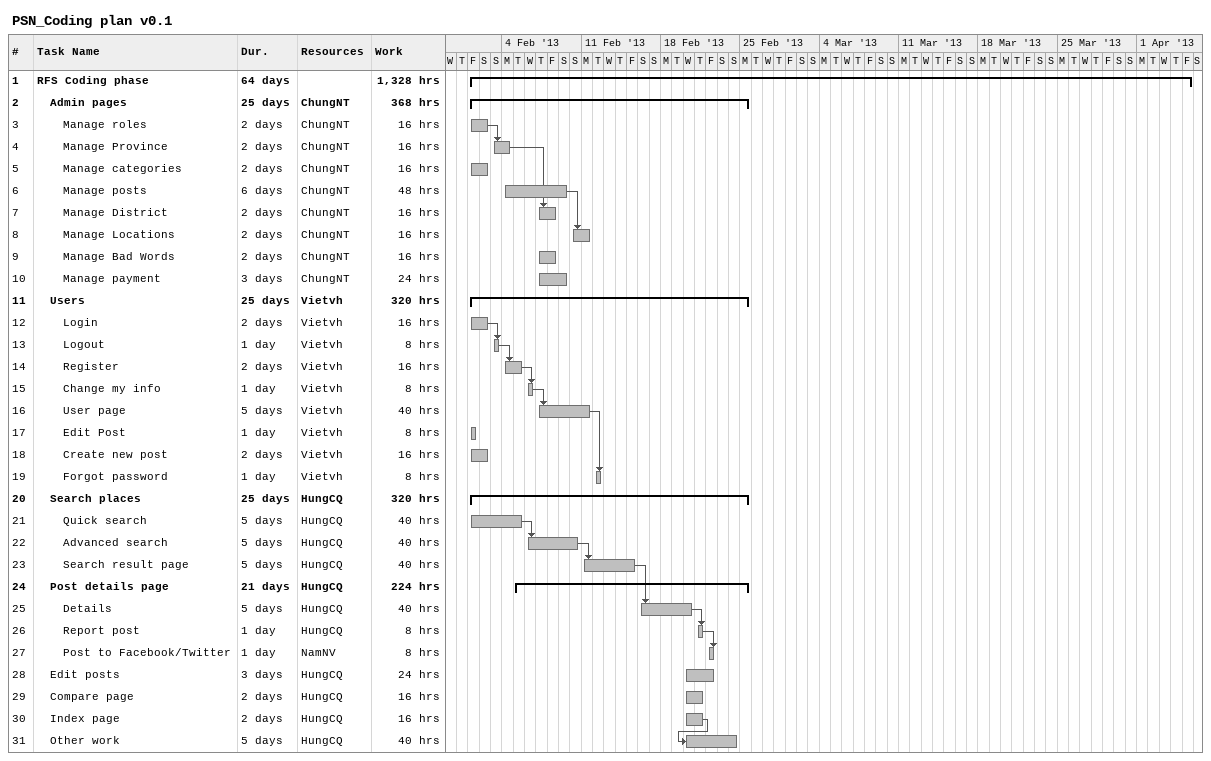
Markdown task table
PSN_Coding plan v0.1

| ID | Level | Task | Duration | Start | Finish | Predecessors | Resources | Work (h) |
|---|---|---|---|---|---|---|---|---|
| 1 | 1 | **RFS Coding phase** | 64d | 2013-02-01 | 2013-04-05 |  |  | 1328 |
| 2 | 2 | **Admin pages** | 25d | 2013-02-01 | 2013-02-25 |  | ChungNT | 368 |
| 3 | 3 | Manage roles | 2d | 2013-02-01 | 2013-02-02 |  | ChungNT | 16 |
| 4 | 3 | Manage Province | 2d | 2013-02-03 | 2013-02-04 | 3 | ChungNT | 16 |
| 5 | 3 | Manage categories | 2d | 2013-02-01 | 2013-02-02 |  | ChungNT | 16 |
| 6 | 3 | Manage posts | 6d | 2013-02-04 | 2013-02-09 |  | ChungNT | 48 |
| 7 | 3 | Manage District | 2d | 2013-02-07 | 2013-02-08 | 4 | ChungNT | 16 |
| 8 | 3 | Manage Locations | 2d | 2013-02-10 | 2013-02-11 | 6 | ChungNT | 16 |
| 9 | 3 | Manage Bad Words | 2d | 2013-02-07 | 2013-02-08 |  | ChungNT | 16 |
| 10 | 3 | Manage payment | 3d | 2013-02-07 | 2013-02-09 |  | ChungNT | 24 |
| 11 | 2 | **Users** | 25d | 2013-02-01 | 2013-02-25 |  | Vietvh | 320 |
| 12 | 3 | Login | 2d | 2013-02-01 | 2013-02-02 |  | Vietvh | 16 |
| 13 | 3 | Logout | 1d | 2013-02-03 | 2013-02-03 | 12 | Vietvh | 8 |
| 14 | 3 | Register | 2d | 2013-02-04 | 2013-02-05 | 13 | Vietvh | 16 |
| 15 | 3 | Change my info | 1d | 2013-02-06 | 2013-02-06 | 14 | Vietvh | 8 |
| 16 | 3 | User page | 5d | 2013-02-07 | 2013-02-11 | 15 | Vietvh | 40 |
| 17 | 3 | Edit Post | 1d | 2013-02-01 | 2013-02-01 |  | Vietvh | 8 |
| 18 | 3 | Create new post | 2d | 2013-02-01 | 2013-02-02 |  | Vietvh | 16 |
| 19 | 3 | Forgot password | 1d | 2013-02-12 | 2013-02-12 | 16 | Vietvh | 8 |
| 20 | 2 | **Search places** | 25d | 2013-02-01 | 2013-02-25 |  | HungCQ | 320 |
| 21 | 3 | Quick search | 5d | 2013-02-01 | 2013-02-05 |  | HungCQ | 40 |
| 22 | 3 | Advanced search | 5d | 2013-02-06 | 2013-02-10 | 21 | HungCQ | 40 |
| 23 | 3 | Search result page | 5d | 2013-02-11 | 2013-02-15 | 22 | HungCQ | 40 |
| 24 | 2 | **Post details page** | 21d | 2013-02-05 | 2013-02-25 |  | HungCQ | 224 |
| 25 | 3 | Details | 5d | 2013-02-16 | 2013-02-20 | 23 | HungCQ | 40 |
| 26 | 3 | Report post | 1d | 2013-02-21 | 2013-02-21 | 25 | HungCQ | 8 |
| 27 | 3 | Post to Facebook/Twitter | 1d | 2013-02-22 | 2013-02-22 | 26 | NamNV | 8 |
| 28 | 2 | Edit posts | 3d | 2013-02-20 | 2013-02-22 |  | HungCQ | 24 |
| 29 | 2 | Compare page | 2d | 2013-02-20 | 2013-02-21 |  | HungCQ | 16 |
| 30 | 2 | Index page | 2d | 2013-02-20 | 2013-02-21 |  | HungCQ | 16 |
| 31 | 2 | Other work | 5d | 2013-02-20 | 2013-02-24 | 30 | HungCQ | 40 |
